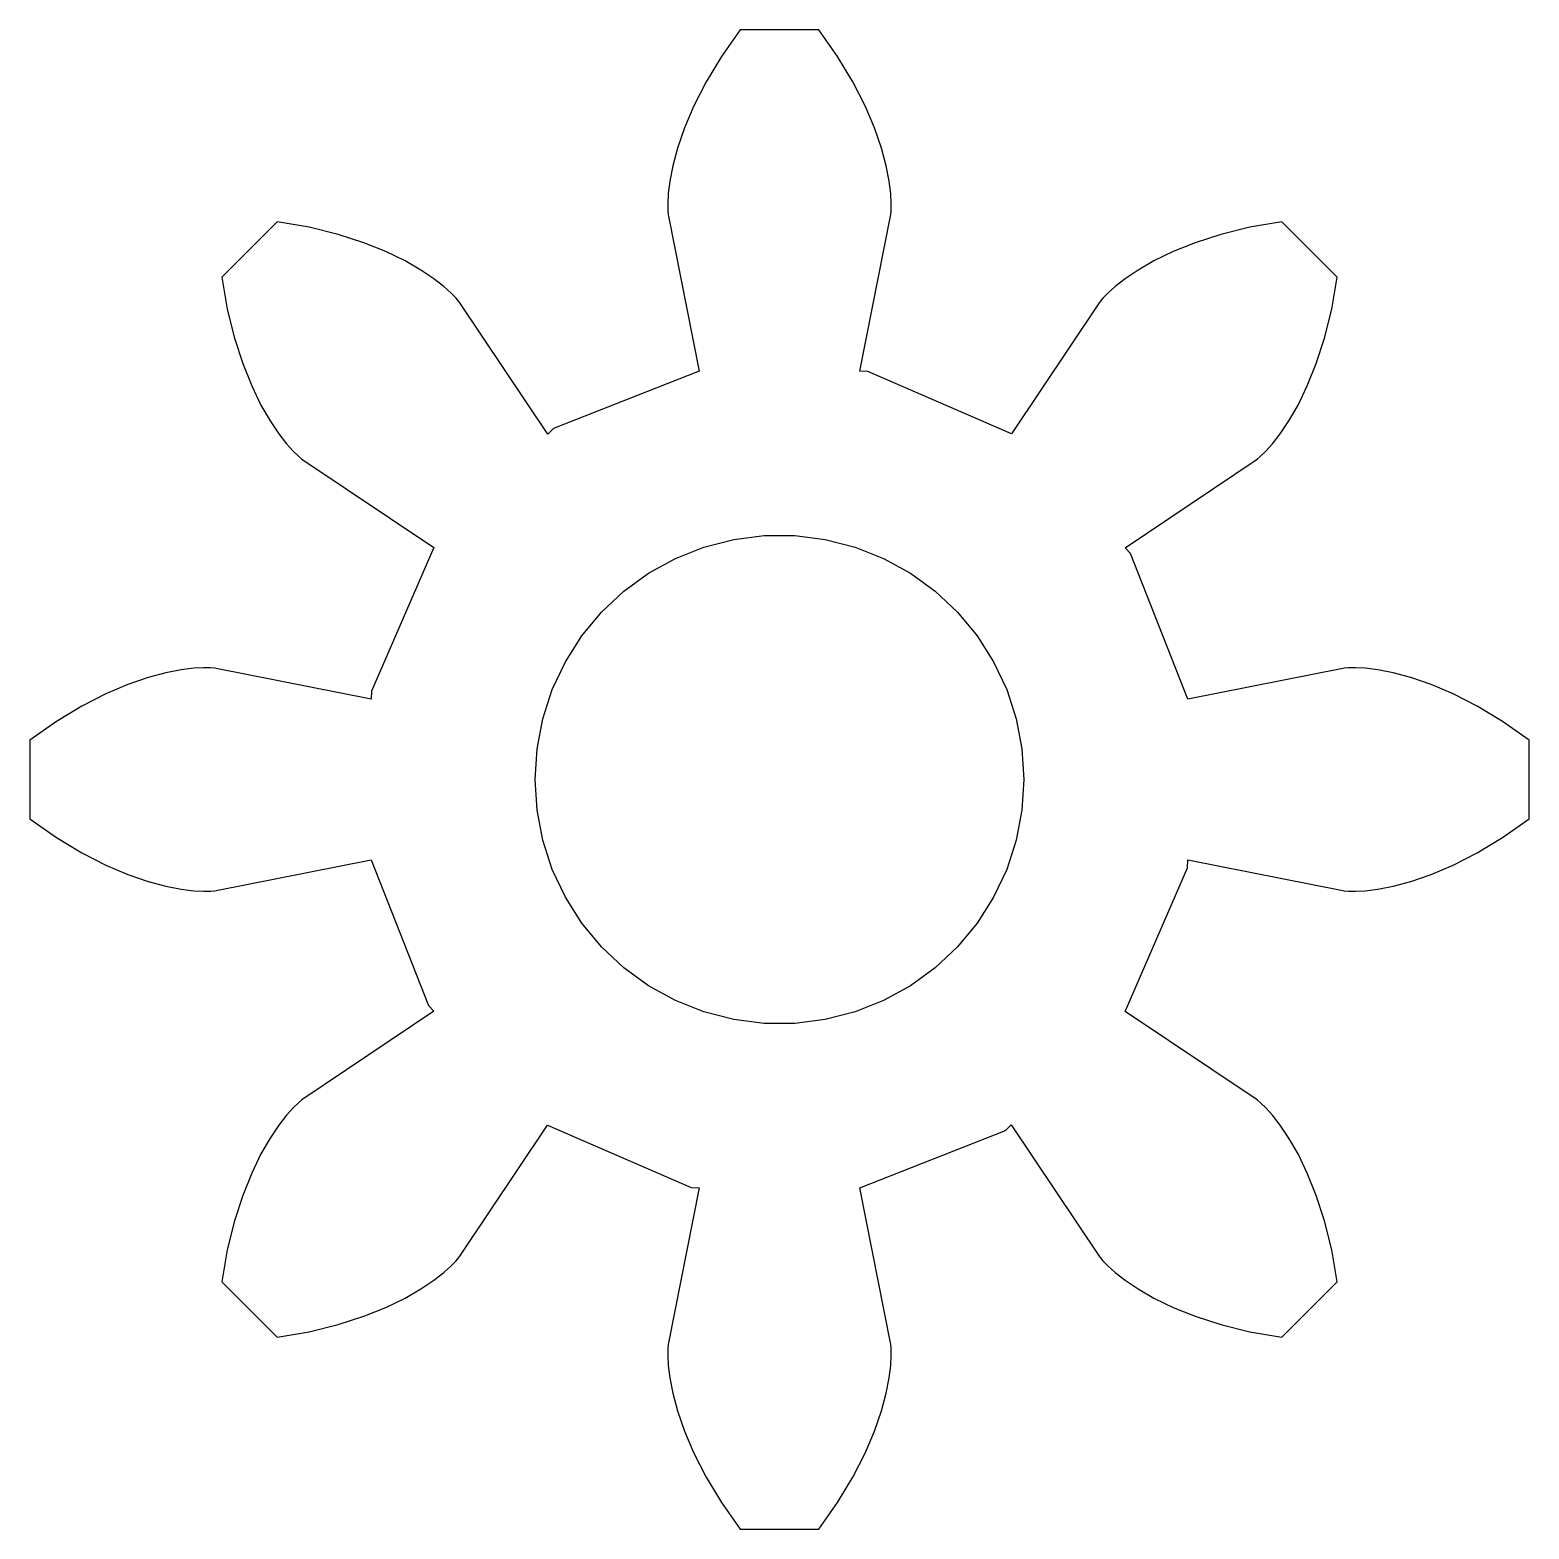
# Model space of a CAD drawing. Header units: metres. Extents: x -9 to 9, y 211 to 339.
# Drawn here: x -9.2 to 9.2, y 210.8 to 229.2 of the extents above.
import ezdxf

# ---------------------------------------------------------------- set-up
doc = ezdxf.new("R2010")
doc.units = ezdxf.units.M

msp = doc.modelspace()

# ---------------------------------------------------------------- linework, layer by layer
for p, q in [((-0.4823, 229.201), (-0.711868, 228.875)), ((0.4823, 229.201), (-0.4823, 229.201)), ((0.711868, 228.875), (0.4823, 229.201)), ((-0.711868, 228.875), (-0.900085, 228.563)), ((0.900085, 228.563), (0.711868, 228.875)), ((-0.900085, 228.563), (-1.05017, 228.269)), ((1.05017, 228.269), (0.900085, 228.563)), ((-1.05017, 228.269), (-1.16574, 227.998)), ((1.16574, 227.998), (1.05017, 228.269)), ((-1.16574, 227.998), (-1.2507, 227.752)), ((1.2507, 227.752), (1.16574, 227.998)), ((-1.2507, 227.752), (-1.30922, 227.534)), ((1.30922, 227.534), (1.2507, 227.752)), ((-1.30922, 227.534), (-1.34572, 227.347)), ((1.34572, 227.347), (1.30922, 227.534)), ((-1.34572, 227.347), (-1.36481, 227.192)), ((1.36481, 227.192), (1.34572, 227.347)), ((-1.36481, 227.192), (-1.3712, 227.07)), ((1.3712, 227.07), (1.36481, 227.192)), ((-1.3712, 227.07), (-1.36974, 226.984)), ((-1.36974, 226.984), (-1.3653, 226.932)), ((-1.3653, 226.932), (-1.36275, 226.915)), ((-1.36275, 226.915), (-0.988159, 225.014)), ((0.987518, 225.011), (1.36275, 226.915)), ((1.36275, 226.915), (1.3653, 226.932)), ((1.3653, 226.932), (1.36974, 226.984)), ((1.36974, 226.984), (1.3712, 227.07)), ((-6.16516, 226.847), (-6.84723, 226.165)), ((-5.77202, 226.779), (-6.16516, 226.847)), ((-5.41832, 226.691), (-5.77202, 226.779)), ((5.77202, 226.779), (5.41832, 226.691)), ((6.16516, 226.847), (5.77202, 226.779)), ((6.84723, 226.165), (6.16516, 226.847)), ((-5.10466, 226.59), (-5.41832, 226.691)), ((-4.83104, 226.48), (-5.10466, 226.59)), ((5.10466, 226.59), (4.83104, 226.48)), ((5.41832, 226.691), (5.10466, 226.59)), ((-4.59702, 226.366), (-4.83104, 226.48)), ((-4.40161, 226.253), (-4.59702, 226.366)), ((4.59702, 226.366), (4.40161, 226.253)), ((4.83104, 226.48), (4.59702, 226.366)), ((-6.84723, 226.165), (-6.77875, 225.772)), ((-4.24333, 226.146), (-4.40161, 226.253)), ((4.40161, 226.253), (4.24333, 226.146)), ((6.77875, 225.772), (6.84723, 226.165)), ((-4.12024, 226.05), (-4.24333, 226.146)), ((-4.02997, 225.969), (-4.12024, 226.05)), ((4.12024, 226.05), (4.02997, 225.969)), ((4.24333, 226.146), (4.12024, 226.05)), ((-3.96967, 225.907), (-4.02997, 225.969)), ((-3.93613, 225.867), (-3.96967, 225.907)), ((-3.9258, 225.853), (-3.93613, 225.867)), ((-2.84485, 224.241), (-3.9258, 225.853)), ((3.9258, 225.853), (2.84668, 224.244)), ((3.93613, 225.867), (3.9258, 225.853)), ((3.96967, 225.907), (3.93613, 225.867)), ((4.02997, 225.969), (3.96967, 225.907)), ((-6.77875, 225.772), (-6.69124, 225.418)), ((6.69124, 225.418), (6.77875, 225.772)), ((-6.69124, 225.418), (-6.58983, 225.105)), ((6.58983, 225.105), (6.69124, 225.418)), ((-6.58983, 225.105), (-6.47964, 224.831)), ((6.47964, 224.831), (6.58983, 225.105)), ((-0.988159, 225.014), (-2.77588, 224.308)), ((1.08347, 225.009), (0.987518, 225.011)), ((2.84668, 224.244), (1.08347, 225.009)), ((-6.47964, 224.831), (-6.36578, 224.597)), ((6.36578, 224.597), (6.47964, 224.831)), ((-6.36578, 224.597), (-6.25313, 224.402)), ((6.25313, 224.402), (6.36578, 224.597)), ((-6.25313, 224.402), (-6.14647, 224.243)), ((6.14647, 224.243), (6.25313, 224.402)), ((-6.14647, 224.243), (-6.05037, 224.12)), ((-2.77588, 224.308), (-2.84485, 224.241)), ((6.05037, 224.12), (6.14647, 224.243)), ((-6.05037, 224.12), (-5.96915, 224.03)), ((-5.96915, 224.03), (-5.90677, 223.97)), ((-5.90677, 223.97), (-5.86696, 223.936)), ((5.86696, 223.936), (5.90677, 223.97)), ((5.90677, 223.97), (5.96915, 224.03)), ((5.96915, 224.03), (6.05037, 224.12)), ((-5.86696, 223.936), (-5.85301, 223.926)), ((-5.85301, 223.926), (-4.24414, 222.847)), ((4.24142, 222.845), (5.85301, 223.926)), ((5.85301, 223.926), (5.86696, 223.936)), ((-1.27733, 222.714), (-0.927048, 222.853)), ((-0.927048, 222.853), (-0.562134, 222.947)), ((-0.562134, 222.947), (-0.18837, 222.994)), ((-0.18837, 222.994), (0.18837, 222.994)), ((0.18837, 222.994), (0.562134, 222.947)), ((0.562134, 222.947), (0.927048, 222.853)), ((0.927048, 222.853), (1.27733, 222.714)), ((-4.24414, 222.847), (-5.00916, 221.083)), ((-1.60747, 222.533), (-1.27733, 222.714)), ((1.27733, 222.714), (1.60747, 222.533)), ((4.30814, 222.776), (4.24142, 222.845)), ((5.01396, 220.988), (4.30814, 222.776)), ((-1.91226, 222.312), (-1.60747, 222.533)), ((1.60747, 222.533), (1.91226, 222.312)), ((-2.1869, 222.054), (-1.91226, 222.312)), ((1.91226, 222.312), (2.1869, 222.054)), ((-2.42705, 221.763), (-2.1869, 222.054)), ((2.1869, 222.054), (2.42705, 221.763)), ((-2.62891, 221.445), (-2.42705, 221.763)), ((2.42705, 221.763), (2.62891, 221.445)), ((-2.78932, 221.104), (-2.62891, 221.445)), ((2.62891, 221.445), (2.78932, 221.104)), ((-7.75188, 221.251), (-7.99788, 221.166)), ((-7.53404, 221.309), (-7.75188, 221.251)), ((-7.34671, 221.346), (-7.53404, 221.309)), ((-7.19173, 221.365), (-7.34671, 221.346)), ((-7.07045, 221.371), (-7.19173, 221.365)), ((-6.9837, 221.37), (-7.07045, 221.371)), ((-6.93184, 221.365), (-6.9837, 221.37)), ((-6.91467, 221.363), (-6.93184, 221.365)), ((-5.01076, 220.988), (-6.91467, 221.363)), ((6.91467, 221.363), (5.01396, 220.988)), ((6.93184, 221.365), (6.91467, 221.363)), ((6.9837, 221.37), (6.93184, 221.365)), ((7.07045, 221.371), (6.9837, 221.37)), ((7.19173, 221.365), (7.07045, 221.371)), ((7.34671, 221.346), (7.19173, 221.365)), ((7.53404, 221.309), (7.34671, 221.346)), ((7.75188, 221.251), (7.53404, 221.309)), ((7.99788, 221.166), (7.75188, 221.251)), ((-8.26926, 221.05), (-8.56276, 220.9)), ((-7.99788, 221.166), (-8.26926, 221.05)), ((-5.00916, 221.083), (-5.01076, 220.988)), ((-2.90575, 220.746), (-2.78932, 221.104)), ((2.78932, 221.104), (2.90575, 220.746)), ((8.26926, 221.05), (7.99788, 221.166)), ((8.56276, 220.9), (8.26926, 221.05)), ((-8.56276, 220.9), (-8.87474, 220.712)), ((8.87474, 220.712), (8.56276, 220.9)), ((-8.87474, 220.712), (-9.20116, 220.482)), ((-2.97633, 220.376), (-2.90575, 220.746)), ((2.90575, 220.746), (2.97633, 220.376)), ((9.20116, 220.482), (8.87474, 220.712)), ((-9.20116, 220.482), (-9.20116, 219.518)), ((9.20116, 219.518), (9.20116, 220.482)), ((-3, 220), (-2.97633, 220.376)), ((2.97633, 220.376), (3, 220)), ((-2.97633, 219.624), (-3, 220)), ((3, 220), (2.97633, 219.624)), ((-2.90575, 219.254), (-2.97633, 219.624)), ((2.97633, 219.624), (2.90575, 219.254)), ((-9.20116, 219.518), (-8.87474, 219.288)), ((8.87474, 219.288), (9.20116, 219.518)), ((-8.87474, 219.288), (-8.56276, 219.1)), ((-2.78932, 218.896), (-2.90575, 219.254)), ((2.90575, 219.254), (2.78932, 218.896)), ((8.56276, 219.1), (8.87474, 219.288)), ((-8.56276, 219.1), (-8.26926, 218.95)), ((-6.91467, 218.637), (-5.01396, 219.012)), ((-5.01396, 219.012), (-4.30814, 217.224)), ((5.00916, 218.917), (5.01076, 219.012)), ((5.01076, 219.012), (6.91467, 218.637)), ((8.26926, 218.95), (8.56276, 219.1)), ((-8.26926, 218.95), (-7.99788, 218.834)), ((-7.99788, 218.834), (-7.75188, 218.749)), ((-2.62891, 218.555), (-2.78932, 218.896)), ((2.78932, 218.896), (2.62891, 218.555)), ((4.24414, 217.153), (5.00916, 218.917)), ((7.75188, 218.749), (7.99788, 218.834)), ((7.99788, 218.834), (8.26926, 218.95)), ((-7.75188, 218.749), (-7.53404, 218.691)), ((-7.53404, 218.691), (-7.34671, 218.654)), ((-7.34671, 218.654), (-7.19173, 218.635)), ((-7.19173, 218.635), (-7.07045, 218.629)), ((-7.07045, 218.629), (-6.9837, 218.63)), ((-6.9837, 218.63), (-6.93184, 218.635)), ((-6.93184, 218.635), (-6.91467, 218.637)), ((6.91467, 218.637), (6.93184, 218.635)), ((6.93184, 218.635), (6.9837, 218.63)), ((6.9837, 218.63), (7.07045, 218.629)), ((7.07045, 218.629), (7.19173, 218.635)), ((7.19173, 218.635), (7.34671, 218.654)), ((7.34671, 218.654), (7.53404, 218.691)), ((7.53404, 218.691), (7.75188, 218.749)), ((-2.42705, 218.237), (-2.62891, 218.555)), ((2.62891, 218.555), (2.42705, 218.237)), ((-2.1869, 217.946), (-2.42705, 218.237)), ((2.42705, 218.237), (2.1869, 217.946)), ((-1.91226, 217.688), (-2.1869, 217.946)), ((2.1869, 217.946), (1.91226, 217.688)), ((-1.60747, 217.467), (-1.91226, 217.688)), ((1.91226, 217.688), (1.60747, 217.467)), ((-1.27733, 217.286), (-1.60747, 217.467)), ((1.60747, 217.467), (1.27733, 217.286)), ((-4.24142, 217.155), (-5.85301, 216.074)), ((-4.30814, 217.224), (-4.24142, 217.155)), ((-0.927048, 217.147), (-1.27733, 217.286)), ((1.27733, 217.286), (0.927048, 217.147)), ((5.85301, 216.074), (4.24414, 217.153)), ((-0.562134, 217.053), (-0.927048, 217.147)), ((-0.18837, 217.006), (-0.562134, 217.053)), ((0.18837, 217.006), (-0.18837, 217.006)), ((0.562134, 217.053), (0.18837, 217.006)), ((0.927048, 217.147), (0.562134, 217.053)), ((-5.86696, 216.064), (-5.90677, 216.03)), ((-5.85301, 216.074), (-5.86696, 216.064)), ((5.86696, 216.064), (5.85301, 216.074)), ((5.90677, 216.03), (5.86696, 216.064)), ((-6.05037, 215.88), (-6.14647, 215.757)), ((-5.96915, 215.97), (-6.05037, 215.88)), ((-5.90677, 216.03), (-5.96915, 215.97)), ((5.96915, 215.97), (5.90677, 216.03)), ((6.05037, 215.88), (5.96915, 215.97)), ((6.14647, 215.757), (6.05037, 215.88)), ((-6.14647, 215.757), (-6.25313, 215.598)), ((-3.9258, 214.147), (-2.84668, 215.756)), ((-2.84668, 215.756), (-1.08347, 214.991)), ((0.988159, 214.986), (2.77588, 215.692)), ((2.77588, 215.692), (2.84485, 215.759)), ((2.84485, 215.759), (3.9258, 214.147)), ((6.25313, 215.598), (6.14647, 215.757)), ((-6.25313, 215.598), (-6.36578, 215.403)), ((6.36578, 215.403), (6.25313, 215.598)), ((-6.36578, 215.403), (-6.47964, 215.169)), ((6.47964, 215.169), (6.36578, 215.403)), ((-6.47964, 215.169), (-6.58983, 214.895)), ((6.58983, 214.895), (6.47964, 215.169)), ((-0.987518, 214.989), (-1.36275, 213.085)), ((-1.08347, 214.991), (-0.987518, 214.989)), ((1.36275, 213.085), (0.988159, 214.986)), ((-6.58983, 214.895), (-6.69124, 214.582)), ((6.69124, 214.582), (6.58983, 214.895)), ((-6.69124, 214.582), (-6.77875, 214.228)), ((6.77875, 214.228), (6.69124, 214.582)), ((-6.77875, 214.228), (-6.84723, 213.835)), ((6.84723, 213.835), (6.77875, 214.228)), ((-4.12024, 213.95), (-4.02997, 214.031)), ((-4.02997, 214.031), (-3.96967, 214.093)), ((-3.96967, 214.093), (-3.93613, 214.133)), ((-3.93613, 214.133), (-3.9258, 214.147)), ((3.9258, 214.147), (3.93613, 214.133)), ((3.93613, 214.133), (3.96967, 214.093)), ((3.96967, 214.093), (4.02997, 214.031)), ((4.02997, 214.031), (4.12024, 213.95)), ((-6.84723, 213.835), (-6.16516, 213.153)), ((-4.40161, 213.747), (-4.24333, 213.854)), ((-4.24333, 213.854), (-4.12024, 213.95)), ((4.12024, 213.95), (4.24333, 213.854)), ((4.24333, 213.854), (4.40161, 213.747)), ((6.16516, 213.153), (6.84723, 213.835)), ((-4.59702, 213.634), (-4.40161, 213.747)), ((4.40161, 213.747), (4.59702, 213.634)), ((-5.10466, 213.41), (-4.83104, 213.52)), ((-4.83104, 213.52), (-4.59702, 213.634)), ((4.59702, 213.634), (4.83104, 213.52)), ((4.83104, 213.52), (5.10466, 213.41)), ((-5.77202, 213.221), (-5.41832, 213.309)), ((-5.41832, 213.309), (-5.10466, 213.41)), ((5.10466, 213.41), (5.41832, 213.309)), ((5.41832, 213.309), (5.77202, 213.221)), ((-6.16516, 213.153), (-5.77202, 213.221)), ((5.77202, 213.221), (6.16516, 213.153)), ((-1.36974, 213.016), (-1.3712, 212.93)), ((-1.3712, 212.93), (-1.36481, 212.808)), ((-1.3653, 213.068), (-1.36974, 213.016)), ((-1.36275, 213.085), (-1.3653, 213.068)), ((1.3653, 213.068), (1.36275, 213.085)), ((1.36481, 212.808), (1.3712, 212.93)), ((1.36974, 213.016), (1.3653, 213.068)), ((1.3712, 212.93), (1.36974, 213.016)), ((-1.36481, 212.808), (-1.34572, 212.653)), ((1.34572, 212.653), (1.36481, 212.808)), ((-1.34572, 212.653), (-1.30922, 212.466)), ((1.30922, 212.466), (1.34572, 212.653)), ((-1.30922, 212.466), (-1.2507, 212.248)), ((1.2507, 212.248), (1.30922, 212.466)), ((-1.2507, 212.248), (-1.16574, 212.002)), ((1.16574, 212.002), (1.2507, 212.248)), ((-1.16574, 212.002), (-1.05017, 211.731)), ((1.05017, 211.731), (1.16574, 212.002)), ((-1.05017, 211.731), (-0.900085, 211.437)), ((0.900085, 211.437), (1.05017, 211.731)), ((-0.900085, 211.437), (-0.711868, 211.125)), ((0.711868, 211.125), (0.900085, 211.437)), ((-0.711868, 211.125), (-0.4823, 210.799)), ((0.4823, 210.799), (0.711868, 211.125)), ((-0.4823, 210.799), (0.4823, 210.799))]:
    msp.add_line(p, q)

doc.saveas('drawing.dxf')
